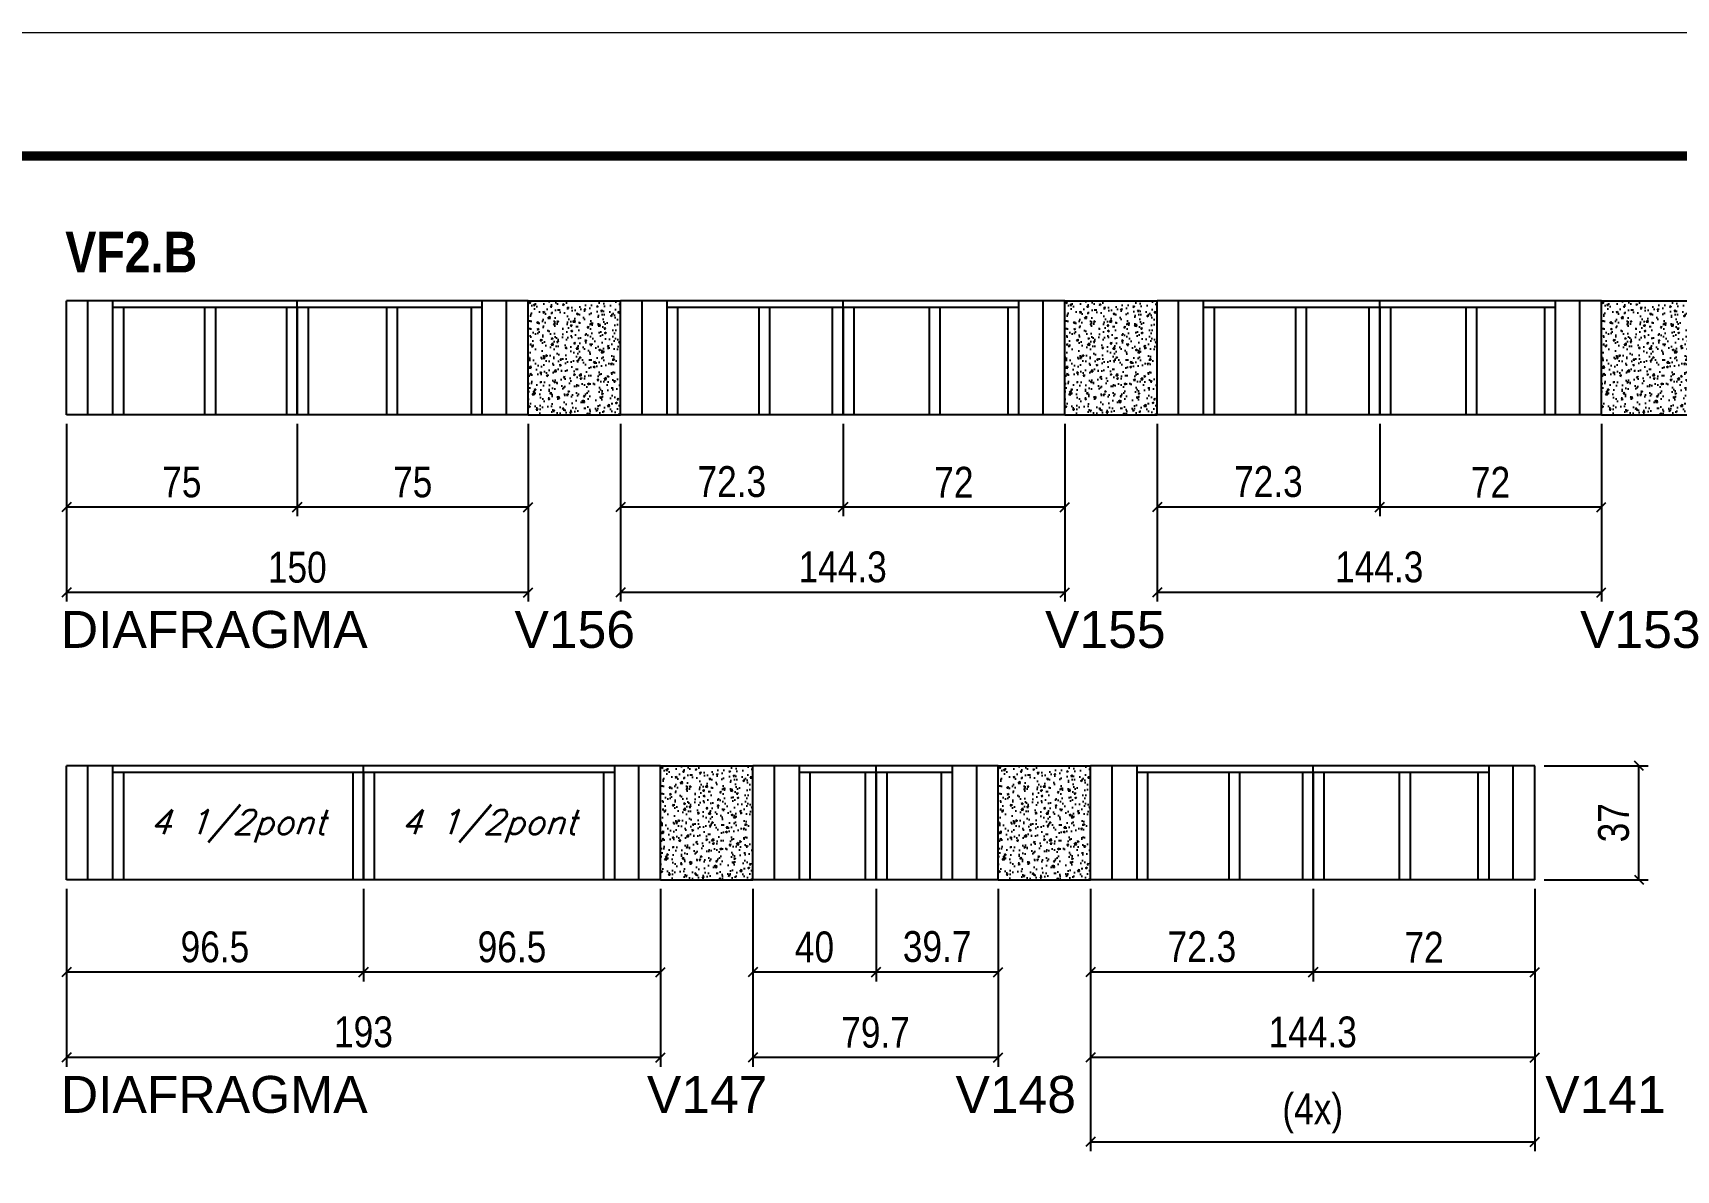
# Model space of a CAD drawing. Extents: x 3309 to 9590, y -2522 to 14608.
# Drawn here: x 5313 to 5847, y 13090 to 13459 of the extents above; entities that cross this region are included whole.
import ezdxf

# ---------------------------------------------------------------- set-up
doc = ezdxf.new("R2010")
doc.units = 0
doc.linetypes.add('DASHED', pattern=[0.75, 0.5, -0.25])
for name, color, linetype in [('5', 5, 'Continuous'), ('COTA', 241, 'Continuous'), ('NOMENCLATURA', 7, 'Continuous'), ('Painéis', 200, 'Continuous'), ('SARR_2.2x7', 40, 'Continuous'), ('SARR_3.5x7', 81, 'Continuous'), ('texto', 7, 'Continuous')]:
    doc.layers.add(name, color=color, linetype=linetype)
doc.layers.add('Folhas', color=255, linetype='Continuous', lineweight=9)
doc.layers.add('SARRAFO DE PRESSAO', color=251, linetype='DASHED', lineweight=9)
doc.styles.add('COTA TECNICA', font='techl___.ttf', dxfattribs={"height": 10})
doc.styles.add('Romans', font='romans.shx')
doc.styles.get("Standard").update_dxf_attribs({"font": 'arial.ttf'})
doc.styles.add('TECNICA', font='techb___.ttf', dxfattribs={"height": 10})
doc.dimstyles.new('PAINEL', dxfattribs={"dimtxt": 10, "dimasz": 3, "dimexe": 3, "dimexo": 3, "dimgap": 3, "dimtad": 1, "dimdec": 1, "dimzin": 12, "dimdsep": 46, "dimtxsty": 'COTA TECNICA', "dimblk1": 'OBLIQUE', "dimblk2": 'OBLIQUE', "dimsah": 1, "dimcen": 0.9, "dimclrd": 4, "dimclre": 4, "dimclrt": 240, "dimadec": 1, "dimazin": 3, "dimtfac": 1, "dimtdec": 1, "dimtmove": 0, "dimatfit": 3, "dimfxl": 1, "dimtolj": 1, "dimtzin": 12, "dimarcsym": 0})

# ---------------------------------------------------------------- blocks, each defined once
blk = doc.blocks.new('9999999999')
at = {"layer": 'Folhas'}
blk.add_lwpolyline([(98138.98, 34190.21), (99623.98, 34190.21), (99623.98, 35240.21), (98138.98, 35240.21)], close=True, dxfattribs=at)
at = {"layer": 'Folhas', "color": 30, "const_width": 3}
blk.add_lwpolyline([(98213.98, 34230.21), (99583.98, 34230.21), (99583.98, 35200.21), (98213.98, 35200.21)], close=True, dxfattribs=at)
blk = doc.blocks.new('_Oblique')
at = {"color": 0, "linetype": 'ByBlock', "lineweight": -2}
blk.add_line((-0.5, -0.5), (0.5, 0.5), dxfattribs=at)
blk = doc.blocks.new('*D103')
at = {"layer": 'COTA', "color": 4, "linetype": 'ByBlock', "lineweight": -2, "transparency": 16777216}
for p, q in [((5399.12, 13332.29), (5399.12, 13302.28)), ((5474.12, 13332.29), (5474.12, 13302.28)), ((5474.12, 13305.28), (5399.12, 13305.28))]:
    blk.add_line(p, q, dxfattribs=at)
at = {"layer": 'Defpoints', "color": 0, "linetype": 'ByBlock', "transparency": 16777216}
for p in [(5399.12, 13335.29), (5474.12, 13335.29), (5399.12, 13305.28)]:
    blk.add_point(p, dxfattribs=at)
at = {"layer": 'COTA', "color": 4, "linetype": 'ByBlock', "lineweight": -2, "transparency": 16777216, "xscale": 3, "yscale": 3, "zscale": 3, "rotation": 180}
blk.add_blockref('_Oblique', (5399.12, 13305.28), dxfattribs=at)
at = {"layer": 'COTA', "color": 4, "linetype": 'ByBlock', "lineweight": -2, "transparency": 16777216, "xscale": 3, "yscale": 3, "zscale": 3}
blk.add_blockref('_Oblique', (5474.12, 13305.28), dxfattribs=at)
at = {"layer": 'COTA', "color": 240, "linetype": 'ByBlock', "transparency": 16777216, "insert": (5436.62, 13313.39), "char_height": 10, "attachment_point": 5, "style": 'COTA TECNICA'}
blk.add_mtext('\\A1;75', dxfattribs=at)
blk = doc.blocks.new('*D104')
at = {"layer": 'COTA', "color": 4, "linetype": 'ByBlock', "lineweight": -2, "transparency": 16777216}
for p, q in [((5324.12, 13332.29), (5324.12, 13302.28)), ((5399.12, 13332.29), (5399.12, 13302.28)), ((5399.12, 13305.28), (5324.12, 13305.28))]:
    blk.add_line(p, q, dxfattribs=at)
at = {"layer": 'Defpoints', "color": 0, "linetype": 'ByBlock', "transparency": 16777216}
for p in [(5324.12, 13335.29), (5399.12, 13335.29), (5324.12, 13305.28)]:
    blk.add_point(p, dxfattribs=at)
at = {"layer": 'COTA', "color": 4, "linetype": 'ByBlock', "lineweight": -2, "transparency": 16777216, "xscale": 3, "yscale": 3, "zscale": 3, "rotation": 180}
blk.add_blockref('_Oblique', (5324.12, 13305.28), dxfattribs=at)
at = {"layer": 'COTA', "color": 4, "linetype": 'ByBlock', "lineweight": -2, "transparency": 16777216, "xscale": 3, "yscale": 3, "zscale": 3}
blk.add_blockref('_Oblique', (5399.12, 13305.28), dxfattribs=at)
at = {"layer": 'COTA', "color": 240, "linetype": 'ByBlock', "transparency": 16777216, "insert": (5361.62, 13313.39), "char_height": 10, "attachment_point": 5, "style": 'COTA TECNICA'}
blk.add_mtext('\\A1;75', dxfattribs=at)
blk = doc.blocks.new('*D105')
at = {"layer": 'COTA', "color": 4, "linetype": 'ByBlock', "lineweight": -2, "transparency": 16777216}
for p, q in [((5324.12, 13332.29), (5324.12, 13274.57)), ((5474.12, 13332.29), (5474.12, 13274.57)), ((5474.12, 13277.57), (5324.12, 13277.57))]:
    blk.add_line(p, q, dxfattribs=at)
at = {"layer": 'Defpoints', "color": 0, "linetype": 'ByBlock', "transparency": 16777216}
for p in [(5324.12, 13335.29), (5474.12, 13335.29), (5324.12, 13277.57)]:
    blk.add_point(p, dxfattribs=at)
at = {"layer": 'COTA', "color": 4, "linetype": 'ByBlock', "lineweight": -2, "transparency": 16777216, "xscale": 3, "yscale": 3, "zscale": 3, "rotation": 180}
blk.add_blockref('_Oblique', (5324.12, 13277.57), dxfattribs=at)
at = {"layer": 'COTA', "color": 4, "linetype": 'ByBlock', "lineweight": -2, "transparency": 16777216, "xscale": 3, "yscale": 3, "zscale": 3}
blk.add_blockref('_Oblique', (5474.12, 13277.57), dxfattribs=at)
at = {"layer": 'COTA', "color": 240, "linetype": 'ByBlock', "transparency": 16777216, "insert": (5399.12, 13285.68), "char_height": 10, "attachment_point": 5, "style": 'COTA TECNICA'}
blk.add_mtext('\\A1;150', dxfattribs=at)
blk = doc.blocks.new('*D106')
at = {"layer": 'COTA', "color": 4, "linetype": 'ByBlock', "lineweight": -2, "transparency": 16777216}
for p, q in [((5576.42, 13332.29), (5576.42, 13302.28)), ((5648.42, 13332.29), (5648.42, 13302.28)), ((5648.42, 13305.28), (5576.42, 13305.28))]:
    blk.add_line(p, q, dxfattribs=at)
at = {"layer": 'Defpoints', "color": 0, "linetype": 'ByBlock', "transparency": 16777216}
for p in [(5576.42, 13335.29), (5648.42, 13335.29), (5576.42, 13305.28)]:
    blk.add_point(p, dxfattribs=at)
at = {"layer": 'COTA', "color": 4, "linetype": 'ByBlock', "lineweight": -2, "transparency": 16777216, "xscale": 3, "yscale": 3, "zscale": 3, "rotation": 180}
blk.add_blockref('_Oblique', (5576.42, 13305.28), dxfattribs=at)
at = {"layer": 'COTA', "color": 4, "linetype": 'ByBlock', "lineweight": -2, "transparency": 16777216, "xscale": 3, "yscale": 3, "zscale": 3}
blk.add_blockref('_Oblique', (5648.42, 13305.28), dxfattribs=at)
at = {"layer": 'COTA', "color": 240, "linetype": 'ByBlock', "transparency": 16777216, "insert": (5612.42, 13313.35), "char_height": 10, "attachment_point": 5, "style": 'COTA TECNICA'}
blk.add_mtext('\\A1;72', dxfattribs=at)
blk = doc.blocks.new('*D107')
at = {"layer": 'COTA', "color": 4, "linetype": 'ByBlock', "lineweight": -2, "transparency": 16777216}
for p, q in [((5504.12, 13332.29), (5504.12, 13302.28)), ((5576.42, 13332.29), (5576.42, 13302.28)), ((5576.42, 13305.28), (5504.12, 13305.28))]:
    blk.add_line(p, q, dxfattribs=at)
at = {"layer": 'Defpoints', "color": 0, "linetype": 'ByBlock', "transparency": 16777216}
for p in [(5504.12, 13335.29), (5576.42, 13335.29), (5504.12, 13305.28)]:
    blk.add_point(p, dxfattribs=at)
at = {"layer": 'COTA', "color": 4, "linetype": 'ByBlock', "lineweight": -2, "transparency": 16777216, "xscale": 3, "yscale": 3, "zscale": 3, "rotation": 180}
blk.add_blockref('_Oblique', (5504.12, 13305.28), dxfattribs=at)
at = {"layer": 'COTA', "color": 4, "linetype": 'ByBlock', "lineweight": -2, "transparency": 16777216, "xscale": 3, "yscale": 3, "zscale": 3}
blk.add_blockref('_Oblique', (5576.42, 13305.28), dxfattribs=at)
at = {"layer": 'COTA', "color": 240, "linetype": 'ByBlock', "transparency": 16777216, "insert": (5540.27, 13313.5), "char_height": 10, "attachment_point": 5, "style": 'COTA TECNICA'}
blk.add_mtext('\\A1;72.3', dxfattribs=at)
blk = doc.blocks.new('*D108')
at = {"layer": 'COTA', "color": 4, "linetype": 'ByBlock', "lineweight": -2, "transparency": 16777216}
for p, q in [((5504.12, 13332.29), (5504.12, 13274.57)), ((5648.42, 13332.29), (5648.42, 13274.57)), ((5648.42, 13277.57), (5504.12, 13277.57))]:
    blk.add_line(p, q, dxfattribs=at)
at = {"layer": 'Defpoints', "color": 0, "linetype": 'ByBlock', "transparency": 16777216}
for p in [(5504.12, 13335.29), (5648.42, 13335.29), (5504.12, 13277.57)]:
    blk.add_point(p, dxfattribs=at)
at = {"layer": 'COTA', "color": 4, "linetype": 'ByBlock', "lineweight": -2, "transparency": 16777216, "xscale": 3, "yscale": 3, "zscale": 3, "rotation": 180}
blk.add_blockref('_Oblique', (5504.12, 13277.57), dxfattribs=at)
at = {"layer": 'COTA', "color": 4, "linetype": 'ByBlock', "lineweight": -2, "transparency": 16777216, "xscale": 3, "yscale": 3, "zscale": 3}
blk.add_blockref('_Oblique', (5648.42, 13277.57), dxfattribs=at)
at = {"layer": 'COTA', "color": 240, "linetype": 'ByBlock', "transparency": 16777216, "insert": (5576.27, 13285.79), "char_height": 10, "attachment_point": 5, "style": 'COTA TECNICA'}
blk.add_mtext('\\A1;144.3', dxfattribs=at)
blk = doc.blocks.new('*D109')
at = {"layer": 'COTA', "color": 4, "linetype": 'ByBlock', "lineweight": -2, "transparency": 16777216}
for p, q in [((5750.72, 13332.29), (5750.72, 13302.28)), ((5822.72, 13332.29), (5822.72, 13302.28)), ((5822.72, 13305.28), (5750.72, 13305.28))]:
    blk.add_line(p, q, dxfattribs=at)
at = {"layer": 'Defpoints', "color": 0, "linetype": 'ByBlock', "transparency": 16777216}
for p in [(5750.72, 13335.29), (5822.72, 13335.29), (5750.72, 13305.28)]:
    blk.add_point(p, dxfattribs=at)
at = {"layer": 'COTA', "color": 4, "linetype": 'ByBlock', "lineweight": -2, "transparency": 16777216, "xscale": 3, "yscale": 3, "zscale": 3, "rotation": 180}
blk.add_blockref('_Oblique', (5750.72, 13305.28), dxfattribs=at)
at = {"layer": 'COTA', "color": 4, "linetype": 'ByBlock', "lineweight": -2, "transparency": 16777216, "xscale": 3, "yscale": 3, "zscale": 3}
blk.add_blockref('_Oblique', (5822.72, 13305.28), dxfattribs=at)
at = {"layer": 'COTA', "color": 240, "linetype": 'ByBlock', "transparency": 16777216, "insert": (5786.72, 13313.35), "char_height": 10, "attachment_point": 5, "style": 'COTA TECNICA'}
blk.add_mtext('\\A1;72', dxfattribs=at)
blk = doc.blocks.new('*D110')
at = {"layer": 'COTA', "color": 4, "linetype": 'ByBlock', "lineweight": -2, "transparency": 16777216}
for p, q in [((5678.42, 13332.29), (5678.42, 13302.28)), ((5750.72, 13332.29), (5750.72, 13302.28)), ((5750.72, 13305.28), (5678.42, 13305.28))]:
    blk.add_line(p, q, dxfattribs=at)
at = {"layer": 'Defpoints', "color": 0, "linetype": 'ByBlock', "transparency": 16777216}
for p in [(5678.42, 13335.29), (5750.72, 13335.29), (5678.42, 13305.28)]:
    blk.add_point(p, dxfattribs=at)
at = {"layer": 'COTA', "color": 4, "linetype": 'ByBlock', "lineweight": -2, "transparency": 16777216, "xscale": 3, "yscale": 3, "zscale": 3, "rotation": 180}
blk.add_blockref('_Oblique', (5678.42, 13305.28), dxfattribs=at)
at = {"layer": 'COTA', "color": 4, "linetype": 'ByBlock', "lineweight": -2, "transparency": 16777216, "xscale": 3, "yscale": 3, "zscale": 3}
blk.add_blockref('_Oblique', (5750.72, 13305.28), dxfattribs=at)
at = {"layer": 'COTA', "color": 240, "linetype": 'ByBlock', "transparency": 16777216, "insert": (5714.57, 13313.5), "char_height": 10, "attachment_point": 5, "style": 'COTA TECNICA'}
blk.add_mtext('\\A1;72.3', dxfattribs=at)
blk = doc.blocks.new('*D111')
at = {"layer": 'COTA', "color": 4, "linetype": 'ByBlock', "lineweight": -2, "transparency": 16777216}
for p, q in [((5678.42, 13332.29), (5678.42, 13274.57)), ((5822.72, 13332.29), (5822.72, 13274.57)), ((5822.72, 13277.57), (5678.42, 13277.57))]:
    blk.add_line(p, q, dxfattribs=at)
at = {"layer": 'Defpoints', "color": 0, "linetype": 'ByBlock', "transparency": 16777216}
for p in [(5678.42, 13335.29), (5822.72, 13335.29), (5678.42, 13277.57)]:
    blk.add_point(p, dxfattribs=at)
at = {"layer": 'COTA', "color": 4, "linetype": 'ByBlock', "lineweight": -2, "transparency": 16777216, "xscale": 3, "yscale": 3, "zscale": 3, "rotation": 180}
blk.add_blockref('_Oblique', (5678.42, 13277.57), dxfattribs=at)
at = {"layer": 'COTA', "color": 4, "linetype": 'ByBlock', "lineweight": -2, "transparency": 16777216, "xscale": 3, "yscale": 3, "zscale": 3}
blk.add_blockref('_Oblique', (5822.72, 13277.57), dxfattribs=at)
at = {"layer": 'COTA', "color": 240, "linetype": 'ByBlock', "transparency": 16777216, "insert": (5750.57, 13285.79), "char_height": 10, "attachment_point": 5, "style": 'COTA TECNICA'}
blk.add_mtext('\\A1;144.3', dxfattribs=at)
blk = doc.blocks.new('*D126')
at = {"layer": 'COTA', "color": 4, "linetype": 'ByBlock', "lineweight": -2, "transparency": 16777216}
for p, q in [((5420.62, 13181.28), (5420.62, 13151.26)), ((5517.12, 13181.28), (5517.12, 13151.26)), ((5517.12, 13154.26), (5420.62, 13154.26))]:
    blk.add_line(p, q, dxfattribs=at)
at = {"layer": 'Defpoints', "color": 0, "linetype": 'ByBlock', "transparency": 16777216}
for p in [(5420.62, 13184.28), (5517.12, 13184.28), (5420.62, 13154.26)]:
    blk.add_point(p, dxfattribs=at)
at = {"layer": 'COTA', "color": 4, "linetype": 'ByBlock', "lineweight": -2, "transparency": 16777216, "xscale": 3, "yscale": 3, "zscale": 3, "rotation": 180}
blk.add_blockref('_Oblique', (5420.62, 13154.26), dxfattribs=at)
at = {"layer": 'COTA', "color": 4, "linetype": 'ByBlock', "lineweight": -2, "transparency": 16777216, "xscale": 3, "yscale": 3, "zscale": 3}
blk.add_blockref('_Oblique', (5517.12, 13154.26), dxfattribs=at)
at = {"layer": 'COTA', "color": 240, "linetype": 'ByBlock', "transparency": 16777216, "insert": (5468.87, 13162.4), "char_height": 10, "attachment_point": 5, "style": 'COTA TECNICA'}
blk.add_mtext('\\A1;96.5', dxfattribs=at)
blk = doc.blocks.new('*D127')
at = {"layer": 'COTA', "color": 4, "linetype": 'ByBlock', "lineweight": -2, "transparency": 16777216}
for p, q in [((5324.12, 13181.28), (5324.12, 13151.26)), ((5420.62, 13181.28), (5420.62, 13151.26)), ((5420.62, 13154.26), (5324.12, 13154.26))]:
    blk.add_line(p, q, dxfattribs=at)
at = {"layer": 'Defpoints', "color": 0, "linetype": 'ByBlock', "transparency": 16777216}
for p in [(5324.12, 13184.28), (5420.62, 13184.28), (5324.12, 13154.26)]:
    blk.add_point(p, dxfattribs=at)
at = {"layer": 'COTA', "color": 4, "linetype": 'ByBlock', "lineweight": -2, "transparency": 16777216, "xscale": 3, "yscale": 3, "zscale": 3, "rotation": 180}
blk.add_blockref('_Oblique', (5324.12, 13154.26), dxfattribs=at)
at = {"layer": 'COTA', "color": 4, "linetype": 'ByBlock', "lineweight": -2, "transparency": 16777216, "xscale": 3, "yscale": 3, "zscale": 3}
blk.add_blockref('_Oblique', (5420.62, 13154.26), dxfattribs=at)
at = {"layer": 'COTA', "color": 240, "linetype": 'ByBlock', "transparency": 16777216, "insert": (5372.37, 13162.4), "char_height": 10, "attachment_point": 5, "style": 'COTA TECNICA'}
blk.add_mtext('\\A1;96.5', dxfattribs=at)
blk = doc.blocks.new('*D131')
at = {"layer": 'COTA', "color": 4, "linetype": 'ByBlock', "lineweight": -2, "transparency": 16777216}
for p, q in [((5324.12, 13181.28), (5324.12, 13123.55)), ((5517.12, 13181.28), (5517.12, 13123.55)), ((5517.12, 13126.55), (5324.12, 13126.55))]:
    blk.add_line(p, q, dxfattribs=at)
at = {"layer": 'Defpoints', "color": 0, "linetype": 'ByBlock', "transparency": 16777216}
for p in [(5324.12, 13184.28), (5517.12, 13184.28), (5324.12, 13126.55)]:
    blk.add_point(p, dxfattribs=at)
at = {"layer": 'COTA', "color": 4, "linetype": 'ByBlock', "lineweight": -2, "transparency": 16777216, "xscale": 3, "yscale": 3, "zscale": 3, "rotation": 180}
blk.add_blockref('_Oblique', (5324.12, 13126.55), dxfattribs=at)
at = {"layer": 'COTA', "color": 4, "linetype": 'ByBlock', "lineweight": -2, "transparency": 16777216, "xscale": 3, "yscale": 3, "zscale": 3}
blk.add_blockref('_Oblique', (5517.12, 13126.55), dxfattribs=at)
at = {"layer": 'COTA', "color": 240, "linetype": 'ByBlock', "transparency": 16777216, "insert": (5420.62, 13134.8), "char_height": 10, "attachment_point": 5, "style": 'COTA TECNICA'}
blk.add_mtext('\\A1;193', dxfattribs=at)
blk = doc.blocks.new('*D124')
at = {"layer": 'COTA', "color": 4, "linetype": 'ByBlock', "lineweight": -2, "transparency": 16777216}
for p, q in [((5587.12, 13181.28), (5587.12, 13151.26)), ((5626.82, 13181.28), (5626.82, 13151.26)), ((5626.82, 13154.26), (5587.12, 13154.26))]:
    blk.add_line(p, q, dxfattribs=at)
at = {"layer": 'Defpoints', "color": 0, "linetype": 'ByBlock', "transparency": 16777216}
for p in [(5587.12, 13184.28), (5626.82, 13184.28), (5587.12, 13154.26)]:
    blk.add_point(p, dxfattribs=at)
at = {"layer": 'COTA', "color": 4, "linetype": 'ByBlock', "lineweight": -2, "transparency": 16777216, "xscale": 3, "yscale": 3, "zscale": 3, "rotation": 180}
blk.add_blockref('_Oblique', (5587.12, 13154.26), dxfattribs=at)
at = {"layer": 'COTA', "color": 4, "linetype": 'ByBlock', "lineweight": -2, "transparency": 16777216, "xscale": 3, "yscale": 3, "zscale": 3}
blk.add_blockref('_Oblique', (5626.82, 13154.26), dxfattribs=at)
at = {"layer": 'COTA', "color": 240, "linetype": 'ByBlock', "transparency": 16777216, "insert": (5606.97, 13162.51), "char_height": 10, "attachment_point": 5, "style": 'COTA TECNICA'}
blk.add_mtext('\\A1;39.7', dxfattribs=at)
blk = doc.blocks.new('*D125')
at = {"layer": 'COTA', "color": 4, "linetype": 'ByBlock', "lineweight": -2, "transparency": 16777216}
for p, q in [((5547.12, 13181.28), (5547.12, 13151.26)), ((5587.12, 13181.28), (5587.12, 13151.26)), ((5587.12, 13154.26), (5547.12, 13154.26))]:
    blk.add_line(p, q, dxfattribs=at)
at = {"layer": 'Defpoints', "color": 0, "linetype": 'ByBlock', "transparency": 16777216}
for p in [(5547.12, 13184.28), (5587.12, 13184.28), (5547.12, 13154.26)]:
    blk.add_point(p, dxfattribs=at)
at = {"layer": 'COTA', "color": 4, "linetype": 'ByBlock', "lineweight": -2, "transparency": 16777216, "xscale": 3, "yscale": 3, "zscale": 3, "rotation": 180}
blk.add_blockref('_Oblique', (5547.12, 13154.26), dxfattribs=at)
at = {"layer": 'COTA', "color": 4, "linetype": 'ByBlock', "lineweight": -2, "transparency": 16777216, "xscale": 3, "yscale": 3, "zscale": 3}
blk.add_blockref('_Oblique', (5587.12, 13154.26), dxfattribs=at)
at = {"layer": 'COTA', "color": 240, "linetype": 'ByBlock', "transparency": 16777216, "insert": (5567.12, 13162.37), "char_height": 10, "attachment_point": 5, "style": 'COTA TECNICA'}
blk.add_mtext('\\A1;40', dxfattribs=at)
blk = doc.blocks.new('*D130')
at = {"layer": 'COTA', "color": 4, "linetype": 'ByBlock', "lineweight": -2, "transparency": 16777216}
for p, q in [((5547.12, 13181.28), (5547.12, 13123.55)), ((5626.82, 13181.28), (5626.82, 13123.55)), ((5626.82, 13126.55), (5547.12, 13126.55))]:
    blk.add_line(p, q, dxfattribs=at)
at = {"layer": 'Defpoints', "color": 0, "linetype": 'ByBlock', "transparency": 16777216}
for p in [(5547.12, 13184.28), (5626.82, 13184.28), (5547.12, 13126.55)]:
    blk.add_point(p, dxfattribs=at)
at = {"layer": 'COTA', "color": 4, "linetype": 'ByBlock', "lineweight": -2, "transparency": 16777216, "xscale": 3, "yscale": 3, "zscale": 3, "rotation": 180}
blk.add_blockref('_Oblique', (5547.12, 13126.55), dxfattribs=at)
at = {"layer": 'COTA', "color": 4, "linetype": 'ByBlock', "lineweight": -2, "transparency": 16777216, "xscale": 3, "yscale": 3, "zscale": 3}
blk.add_blockref('_Oblique', (5626.82, 13126.55), dxfattribs=at)
at = {"layer": 'COTA', "color": 240, "linetype": 'ByBlock', "transparency": 16777216, "insert": (5586.97, 13134.66), "char_height": 10, "attachment_point": 5, "style": 'COTA TECNICA'}
blk.add_mtext('\\A1;79.7', dxfattribs=at)
blk = doc.blocks.new('*D122')
at = {"layer": 'COTA', "color": 4, "linetype": 'ByBlock', "lineweight": -2, "transparency": 16777216}
for p, q in [((5729.12, 13181.28), (5729.12, 13151.26)), ((5801.12, 13181.28), (5801.12, 13151.26)), ((5801.12, 13154.26), (5729.12, 13154.26))]:
    blk.add_line(p, q, dxfattribs=at)
at = {"layer": 'Defpoints', "color": 0, "linetype": 'ByBlock', "transparency": 16777216}
for p in [(5729.12, 13184.28), (5801.12, 13184.28), (5729.12, 13154.26)]:
    blk.add_point(p, dxfattribs=at)
at = {"layer": 'COTA', "color": 4, "linetype": 'ByBlock', "lineweight": -2, "transparency": 16777216, "xscale": 3, "yscale": 3, "zscale": 3, "rotation": 180}
blk.add_blockref('_Oblique', (5729.12, 13154.26), dxfattribs=at)
at = {"layer": 'COTA', "color": 4, "linetype": 'ByBlock', "lineweight": -2, "transparency": 16777216, "xscale": 3, "yscale": 3, "zscale": 3}
blk.add_blockref('_Oblique', (5801.12, 13154.26), dxfattribs=at)
at = {"layer": 'COTA', "color": 240, "linetype": 'ByBlock', "transparency": 16777216, "insert": (5765.12, 13162.34), "char_height": 10, "attachment_point": 5, "style": 'COTA TECNICA'}
blk.add_mtext('\\A1;72', dxfattribs=at)
blk = doc.blocks.new('*D123')
at = {"layer": 'COTA', "color": 4, "linetype": 'ByBlock', "lineweight": -2, "transparency": 16777216}
for p, q in [((5656.82, 13181.28), (5656.82, 13151.26)), ((5729.12, 13181.28), (5729.12, 13151.26)), ((5729.12, 13154.26), (5656.82, 13154.26))]:
    blk.add_line(p, q, dxfattribs=at)
at = {"layer": 'Defpoints', "color": 0, "linetype": 'ByBlock', "transparency": 16777216}
for p in [(5656.82, 13184.28), (5729.12, 13184.28), (5656.82, 13154.26)]:
    blk.add_point(p, dxfattribs=at)
at = {"layer": 'COTA', "color": 4, "linetype": 'ByBlock', "lineweight": -2, "transparency": 16777216, "xscale": 3, "yscale": 3, "zscale": 3, "rotation": 180}
blk.add_blockref('_Oblique', (5656.82, 13154.26), dxfattribs=at)
at = {"layer": 'COTA', "color": 4, "linetype": 'ByBlock', "lineweight": -2, "transparency": 16777216, "xscale": 3, "yscale": 3, "zscale": 3}
blk.add_blockref('_Oblique', (5729.12, 13154.26), dxfattribs=at)
at = {"layer": 'COTA', "color": 240, "linetype": 'ByBlock', "transparency": 16777216, "insert": (5692.97, 13162.48), "char_height": 10, "attachment_point": 5, "style": 'COTA TECNICA'}
blk.add_mtext('\\A1;72.3', dxfattribs=at)
blk = doc.blocks.new('*D128')
at = {"layer": 'COTA', "color": 4, "linetype": 'ByBlock', "lineweight": -2, "transparency": 16777216}
for p, q in [((5656.82, 13181.28), (5656.82, 13123.55)), ((5801.12, 13181.28), (5801.12, 13123.55)), ((5801.12, 13126.55), (5656.82, 13126.55))]:
    blk.add_line(p, q, dxfattribs=at)
at = {"layer": 'Defpoints', "color": 0, "linetype": 'ByBlock', "transparency": 16777216}
for p in [(5656.82, 13184.28), (5801.12, 13184.28), (5656.82, 13126.55)]:
    blk.add_point(p, dxfattribs=at)
at = {"layer": 'COTA', "color": 4, "linetype": 'ByBlock', "lineweight": -2, "transparency": 16777216, "xscale": 3, "yscale": 3, "zscale": 3, "rotation": 180}
blk.add_blockref('_Oblique', (5656.82, 13126.55), dxfattribs=at)
at = {"layer": 'COTA', "color": 4, "linetype": 'ByBlock', "lineweight": -2, "transparency": 16777216, "xscale": 3, "yscale": 3, "zscale": 3}
blk.add_blockref('_Oblique', (5801.12, 13126.55), dxfattribs=at)
at = {"layer": 'COTA', "color": 240, "linetype": 'ByBlock', "transparency": 16777216, "insert": (5728.97, 13134.77), "char_height": 10, "attachment_point": 5, "style": 'COTA TECNICA'}
blk.add_mtext('\\A1;144.3', dxfattribs=at)
blk = doc.blocks.new('*D129')
at = {"layer": 'COTA', "color": 4, "lineweight": -2, "transparency": 16777216}
for p, q in [((5804.12, 13221.28), (5837.95, 13221.28)), ((5834.95, 13184.28), (5834.95, 13221.28)), ((5804.12, 13184.28), (5837.95, 13184.28))]:
    blk.add_line(p, q, dxfattribs=at)
at = {"layer": 'Defpoints', "color": 0, "transparency": 16777216}
for p in [(5801.12, 13221.28), (5834.95, 13221.28), (5801.12, 13184.28)]:
    blk.add_point(p, dxfattribs=at)
at = {"layer": 'COTA', "color": 4, "lineweight": -2, "transparency": 16777216, "xscale": 3, "yscale": 3, "zscale": 3}
for p, rotation in [((5834.95, 13221.28), 90), ((5834.95, 13184.28), 270)]:
    blk.add_blockref('_Oblique', p, dxfattribs=dict(at, rotation=rotation))
at = {"layer": 'COTA', "color": 240, "transparency": 16777216, "insert": (5826.73, 13202.78), "char_height": 10, "attachment_point": 5, "rotation": 90, "style": 'COTA TECNICA'}
blk.add_mtext('\\A1;37', dxfattribs=at)
blk = doc.blocks.new('*D132')
at = {"layer": 'COTA', "color": 4, "lineweight": -2, "transparency": 16777216}
for p, q in [((5656.82, 13181.28), (5656.82, 13096.13)), ((5801.12, 13181.28), (5801.12, 13096.13)), ((5656.82, 13099.13), (5801.12, 13099.13))]:
    blk.add_line(p, q, dxfattribs=at)
at = {"layer": 'Defpoints', "color": 0, "transparency": 16777216}
for p in [(5656.82, 13184.28), (5801.12, 13184.28), (5801.12, 13099.13)]:
    blk.add_point(p, dxfattribs=at)
at = {"layer": 'COTA', "color": 4, "lineweight": -2, "transparency": 16777216, "xscale": 3, "yscale": 3, "zscale": 3, "rotation": 180}
blk.add_blockref('_Oblique', (5656.82, 13099.13), dxfattribs=at)
at = {"layer": 'COTA', "color": 4, "lineweight": -2, "transparency": 16777216, "xscale": 3, "yscale": 3, "zscale": 3}
blk.add_blockref('_Oblique', (5801.12, 13099.13), dxfattribs=at)
at = {"layer": 'COTA', "color": 240, "transparency": 16777216, "insert": (5728.97, 13108.36), "char_height": 10, "attachment_point": 5, "style": 'COTA TECNICA'}
blk.add_mtext('\\A1;(4x)', dxfattribs=at)

msp = doc.modelspace()

# ---------------------------------------------------------------- hatches: boundary and pattern name
at = {"layer": 'COTA'}
h = msp.add_hatch(dxfattribs=at)
h.set_pattern_fill('AR-CONC', color=256, scale=0.03)
h.paths.add_polyline_path([(5504.12, 13372.29), (5474.12, 13372.29), (5474.12, 13335.29), (5504.12, 13335.29)])
h = msp.add_hatch(dxfattribs=at)
h.set_pattern_fill('AR-CONC', color=256, scale=0.03)
h.set_pattern_definition([(50, (174.3, 0), (5.4655401, -0.4781726), [0.5715, -6.2865]), (355, (174.3, 0), (-1.0573026, 5.7317054), [0.4572, -5.0292175]), (100.451445, (174.7555, -0.04), (4.4082374, 5.2535326), [0.4857003, -5.3427073]), (46.1842, (174.3, 1.524), (8.1323712, -1.2612698), [0.85725, -9.42975]), (96.63556, (174.978, 1.419), (7.122124, 7.4227837), [0.7285507, -8.0140682]), (351.18415, (174.3, 1.524), (7.122124, 7.4227837), [0.685799, -7.543792]), (21, (175.062, 1.143), (4.5484317, -3.067956), [0.5715, -6.2865]), (326, (175.062, 1.143), (1.8540609, 5.525639), [0.4572, -5.0292]), (71.451445, (175.441, 0.8873), (6.4024926, 2.457683), [0.4857003, -5.3426981]), (37.5, (174.3, 0), (0.0926581, 2.53665117), [0, -4.96824, 0, -5.1054, 0, -5.04825]), (7.5, (174.3, 0), (2.0045899, 3.00541724), [0, -2.91084, 0, -4.85394, 0, -1.92405]), (327.5, (172.6007, 0), (4.06771786, -0.17186232), [0, -1.905, 0, -5.9436, 0, -7.8867]), (317.5, (171.8387, 0), (4.4438754, 0.7627947), [0, -2.4765, 0, -3.94716, 0, -5.6007])])
h.paths.add_polyline_path([(5678.42, 13372.29), (5648.42, 13372.29), (5648.42, 13335.29), (5678.42, 13335.29)])
h = msp.add_hatch(dxfattribs=at)
h.set_pattern_fill('AR-CONC', color=256, scale=0.03)
h.set_pattern_definition([(50, (348.6, 0), (5.4655401, -0.4781726), [0.5715, -6.2865]), (355, (348.6, 0), (-1.0573026, 5.7317054), [0.4572, -5.0292175]), (100.451445, (349.0555, -0.04), (4.4082374, 5.2535326), [0.4857003, -5.3427073]), (46.1842, (348.6, 1.524), (8.1323712, -1.2612698), [0.85725, -9.42975]), (96.63556, (349.278, 1.419), (7.122124, 7.4227837), [0.7285507, -8.0140682]), (351.18415, (348.6, 1.524), (7.122124, 7.4227837), [0.685799, -7.543792]), (21, (349.362, 1.143), (4.5484317, -3.067956), [0.5715, -6.2865]), (326, (349.362, 1.143), (1.8540609, 5.525639), [0.4572, -5.0292]), (71.451445, (349.741, 0.8873), (6.4024926, 2.457683), [0.4857003, -5.3426981]), (37.5, (348.6, 0), (0.0926581, 2.53665117), [0, -4.96824, 0, -5.1054, 0, -5.04825]), (7.5, (348.6, 0), (2.0045899, 3.00541724), [0, -2.91084, 0, -4.85394, 0, -1.92405]), (327.5, (346.9007, 0), (4.06771786, -0.17186232), [0, -1.905, 0, -5.9436, 0, -7.8867]), (317.5, (346.1387, 0), (4.4438754, 0.7627947), [0, -2.4765, 0, -3.94716, 0, -5.6007])])
h.paths.add_polyline_path([(5852.72, 13372.29), (5822.72, 13372.29), (5822.72, 13335.29), (5852.72, 13335.29)])
h = msp.add_hatch(dxfattribs=at)
h.set_pattern_fill('AR-CONC', color=256, scale=0.03)
h.set_pattern_definition([(50, (43, -151.0177), (5.4655401, -0.4781726), [0.5715, -6.2865]), (355, (43, -151.0177), (-1.0573026, 5.7317054), [0.4572, -5.0292175]), (100.451445, (43.4555, -151.0575), (4.4082374, 5.2535326), [0.4857003, -5.3427073]), (46.1842, (43, -149.494), (8.1323712, -1.2612698), [0.85725, -9.42975]), (96.63556, (43.678, -149.599), (7.122124, 7.4227837), [0.7285507, -8.0140682]), (351.18415, (43, -149.494), (7.122124, 7.4227837), [0.685799, -7.543792]), (21, (43.762, -149.8747), (4.5484317, -3.067956), [0.5715, -6.2865]), (326, (43.762, -149.8747), (1.8540609, 5.525639), [0.4572, -5.0292]), (71.451445, (44.141, -150.1304), (6.4024926, 2.457683), [0.4857003, -5.3426981]), (37.5, (43, -151.0177), (0.0926581, 2.53665117), [0, -4.96824, 0, -5.1054, 0, -5.04825]), (7.5, (43, -151.0177), (2.0045899, 3.00541724), [0, -2.91084, 0, -4.85394, 0, -1.92405]), (327.5, (41.3007, -151.0177), (4.06771786, -0.17186232), [0, -1.905, 0, -5.9436, 0, -7.8867]), (317.5, (40.5387, -151.0177), (4.4438754, 0.7627947), [0, -2.4765, 0, -3.94716, 0, -5.6007])])
h.paths.add_polyline_path([(5547.12, 13221.28), (5517.12, 13221.28), (5517.12, 13184.28), (5547.12, 13184.28)])
h = msp.add_hatch(dxfattribs=at)
h.set_pattern_fill('AR-CONC', color=256, scale=0.03)
h.set_pattern_definition([(50, (152.7, -151.0177), (5.4655401, -0.4781726), [0.5715, -6.2865]), (355, (152.7, -151.0177), (-1.0573026, 5.7317054), [0.4572, -5.0292175]), (100.451445, (153.1555, -151.0575), (4.4082374, 5.2535326), [0.4857003, -5.3427073]), (46.1842, (152.7, -149.494), (8.1323712, -1.2612698), [0.85725, -9.42975]), (96.63556, (153.378, -149.599), (7.122124, 7.4227837), [0.7285507, -8.0140682]), (351.18415, (152.7, -149.494), (7.122124, 7.4227837), [0.685799, -7.543792]), (21, (153.462, -149.8747), (4.5484317, -3.067956), [0.5715, -6.2865]), (326, (153.462, -149.8747), (1.8540609, 5.525639), [0.4572, -5.0292]), (71.451445, (153.841, -150.1304), (6.4024926, 2.457683), [0.4857003, -5.3426981]), (37.5, (152.7, -151.0177), (0.0926581, 2.53665117), [0, -4.96824, 0, -5.1054, 0, -5.04825]), (7.5, (152.7, -151.0177), (2.0045899, 3.00541724), [0, -2.91084, 0, -4.85394, 0, -1.92405]), (327.5, (151.0007, -151.0177), (4.06771786, -0.17186232), [0, -1.905, 0, -5.9436, 0, -7.8867]), (317.5, (150.2387, -151.0177), (4.4438754, 0.7627947), [0, -2.4765, 0, -3.94716, 0, -5.6007])])
h.paths.add_polyline_path([(5656.82, 13221.28), (5626.82, 13221.28), (5626.82, 13184.28), (5656.82, 13184.28)])

# ---------------------------------------------------------------- linework, layer by layer
for p, q in [((5474.12, 13372.29), (5504.12, 13372.29)), ((5648.42, 13372.29), (5678.42, 13372.29)), ((5822.72, 13372.29), (5852.72, 13372.29)), ((5474.12, 13335.29), (5504.12, 13335.29)), ((5648.42, 13335.29), (5678.42, 13335.29)), ((5822.72, 13335.29), (5852.72, 13335.29)), ((5517.12, 13221.28), (5547.12, 13221.28)), ((5626.82, 13221.28), (5656.82, 13221.28)), ((5517.12, 13184.28), (5547.12, 13184.28)), ((5626.82, 13184.28), (5656.82, 13184.28))]:
    msp.add_line(p, q, dxfattribs=at)
at = {"layer": 'Painéis', "linetype": 'ByBlock'}
for p, q in [((5474.12, 13372.29), (5324.12, 13372.29)), ((5324.12, 13335.29), (5324.12, 13372.29)), ((5399.12, 13335.29), (5399.12, 13372.29)), ((5474.12, 13335.29), (5474.12, 13372.29)), ((5648.42, 13372.29), (5504.12, 13372.29)), ((5504.12, 13335.29), (5504.12, 13372.29)), ((5576.42, 13335.29), (5576.42, 13372.29)), ((5648.42, 13335.29), (5648.42, 13372.29)), ((5822.72, 13372.29), (5678.42, 13372.29)), ((5678.42, 13335.29), (5678.42, 13372.29)), ((5750.72, 13335.29), (5750.72, 13372.29)), ((5822.72, 13335.29), (5822.72, 13372.29)), ((5474.12, 13335.29), (5324.12, 13335.29)), ((5648.42, 13335.29), (5504.12, 13335.29)), ((5822.72, 13335.29), (5678.42, 13335.29)), ((5517.12, 13221.28), (5324.12, 13221.28)), ((5324.12, 13184.28), (5324.12, 13221.28)), ((5420.62, 13184.28), (5420.62, 13221.28)), ((5517.12, 13184.28), (5517.12, 13221.28)), ((5626.82, 13221.28), (5547.12, 13221.28)), ((5547.12, 13184.28), (5547.12, 13221.28)), ((5587.12, 13184.28), (5587.12, 13221.28)), ((5626.82, 13184.28), (5626.82, 13221.28)), ((5801.12, 13221.28), (5656.82, 13221.28)), ((5656.82, 13184.28), (5656.82, 13221.28)), ((5729.12, 13184.28), (5729.12, 13221.28)), ((5801.12, 13184.28), (5801.12, 13221.28)), ((5517.12, 13184.28), (5324.12, 13184.28)), ((5626.82, 13184.28), (5547.12, 13184.28)), ((5801.12, 13184.28), (5656.82, 13184.28))]:
    msp.add_line(p, q, dxfattribs=at)
at = {"layer": 'SARR_2.2x7', "linetype": 'Continuous'}
for p, q in [((5331.12, 13335.29), (5331.12, 13372.29)), ((5467.12, 13335.29), (5467.12, 13372.29)), ((5511.12, 13335.29), (5511.12, 13372.29)), ((5641.42, 13335.29), (5641.42, 13372.29)), ((5685.42, 13335.29), (5685.42, 13372.29)), ((5815.72, 13335.29), (5815.72, 13372.29)), ((5399.12, 13370.09), (5339.12, 13370.09)), ((5459.12, 13370.09), (5399.12, 13370.09)), ((5576.42, 13370.09), (5519.12, 13370.09)), ((5633.42, 13370.09), (5576.42, 13370.09)), ((5750.72, 13370.09), (5693.42, 13370.09)), ((5807.72, 13370.09), (5750.72, 13370.09)), ((5331.12, 13184.28), (5331.12, 13221.28)), ((5420.62, 13219.08), (5339.12, 13219.08)), ((5502.12, 13219.08), (5420.62, 13219.08)), ((5510.12, 13184.28), (5510.12, 13221.28)), ((5554.12, 13184.28), (5554.12, 13221.28)), ((5587.12, 13219.08), (5562.12, 13219.08)), ((5611.82, 13219.08), (5587.12, 13219.08)), ((5619.82, 13184.28), (5619.82, 13221.28)), ((5663.82, 13184.28), (5663.82, 13221.28)), ((5729.12, 13219.08), (5671.82, 13219.08)), ((5786.12, 13219.08), (5729.12, 13219.08)), ((5794.12, 13184.28), (5794.12, 13221.28))]:
    msp.add_line(p, q, dxfattribs=at)
at = {"layer": 'SARR_3.5x7'}
for p, q in [((5339.12, 13372.29), (5339.12, 13335.29)), ((5459.12, 13372.29), (5459.12, 13335.29)), ((5519.12, 13372.29), (5519.12, 13335.29)), ((5633.42, 13372.29), (5633.42, 13335.29)), ((5693.42, 13372.29), (5693.42, 13335.29)), ((5807.72, 13372.29), (5807.72, 13335.29)), ((5342.62, 13370.09), (5342.62, 13335.29)), ((5369.03, 13370.09), (5369.03, 13335.29)), ((5372.53, 13370.09), (5372.53, 13335.29)), ((5395.62, 13370.09), (5395.62, 13335.29)), ((5399.12, 13370.09), (5399.12, 13335.29)), ((5402.62, 13370.09), (5402.62, 13335.29)), ((5428.07, 13370.09), (5428.07, 13335.29)), ((5431.57, 13370.09), (5431.57, 13335.29)), ((5455.62, 13370.09), (5455.62, 13335.29)), ((5522.62, 13370.09), (5522.62, 13335.29)), ((5549.03, 13370.09), (5549.03, 13335.29)), ((5552.53, 13370.09), (5552.53, 13335.29)), ((5572.92, 13370.09), (5572.92, 13335.29)), ((5576.42, 13370.09), (5576.42, 13335.29)), ((5579.92, 13370.09), (5579.92, 13335.29)), ((5604.37, 13370.09), (5604.37, 13335.29)), ((5607.87, 13370.09), (5607.87, 13335.29)), ((5629.92, 13370.09), (5629.92, 13335.29)), ((5696.92, 13370.09), (5696.92, 13335.29)), ((5723.33, 13370.09), (5723.33, 13335.29)), ((5726.83, 13370.09), (5726.83, 13335.29)), ((5747.22, 13370.09), (5747.22, 13335.29)), ((5750.72, 13370.09), (5750.72, 13335.29)), ((5754.22, 13370.09), (5754.22, 13335.29)), ((5778.67, 13370.09), (5778.67, 13335.29)), ((5782.17, 13370.09), (5782.17, 13335.29)), ((5804.22, 13370.09), (5804.22, 13335.29)), ((5339.12, 13221.28), (5339.12, 13184.28)), ((5342.62, 13219.08), (5342.62, 13184.28)), ((5417.12, 13219.08), (5417.12, 13184.28)), ((5420.62, 13219.08), (5420.62, 13184.28)), ((5424.12, 13219.08), (5424.12, 13184.28)), ((5498.62, 13219.08), (5498.62, 13184.28)), ((5502.12, 13221.28), (5502.12, 13184.28)), ((5562.12, 13221.28), (5562.12, 13184.28)), ((5565.62, 13219.08), (5565.62, 13184.28)), ((5583.62, 13219.08), (5583.62, 13184.28)), ((5587.12, 13219.08), (5587.12, 13184.28)), ((5590.62, 13219.08), (5590.62, 13184.28)), ((5608.32, 13219.08), (5608.32, 13184.28)), ((5611.82, 13221.28), (5611.82, 13184.28)), ((5671.82, 13221.28), (5671.82, 13184.28)), ((5675.32, 13219.08), (5675.32, 13184.28)), ((5701.73, 13219.08), (5701.73, 13184.28)), ((5705.23, 13219.08), (5705.23, 13184.28)), ((5725.62, 13219.08), (5725.62, 13184.28)), ((5729.12, 13219.08), (5729.12, 13184.28)), ((5732.62, 13219.08), (5732.62, 13184.28)), ((5757.07, 13219.08), (5757.07, 13184.28)), ((5760.57, 13219.08), (5760.57, 13184.28)), ((5782.62, 13219.08), (5782.62, 13184.28)), ((5786.12, 13221.28), (5786.12, 13184.28))]:
    msp.add_line(p, q, dxfattribs=at)

# ---------------------------------------------------------------- block references
at = {"layer": 'SARRAFO DE PRESSAO', "color": 6, "linetype": 'ByBlock'}
msp.add_blockref('9999999999', (-93231.11, -21780.92), dxfattribs=at)

# ---------------------------------------------------------------- texts
at = {"layer": '5', "linetype": 'Continuous'}
for s, p in [('DIAFRAGMA', (5322.33, 13259.56)), ('V156', (5469.68, 13259.56)), ('V155', (5642.01, 13259.56)), ('V153', (5815.81, 13259.56)), ('DIAFRAGMA', (5322.33, 13108.54)), ('V147', (5512.68, 13108.54)), ('V148', (5612.93, 13108.54)), ('V141', (5804.48, 13108.54))]:
    msp.add_text(s, height=12, rotation=0, dxfattribs=at).set_placement(p)
at = {"layer": 'NOMENCLATURA', "style": 'TECNICA'}
msp.add_text('VF2.B', height=13.2, dxfattribs=at).set_placement((5323.76, 13381.48))
at = {"layer": 'texto', "color": 2, "char_height": 8, "attachment_point": 5, "style": 'Romans'}
for insert in [(5379.87, 13201.68), (5461.37, 13201.68)]:
    msp.add_mtext('{\\Q19;\\C256;4 1/2pont}', dxfattribs=dict(at, insert=insert))

# ---------------------------------------------------------------- dimensions: what is measured, and where the dimension line sits
at = {"layer": 'COTA', "linetype": 'ByBlock'}
for base, p1, p2, picture, middle in [((5324.12, 13305.28), (5399.12, 13335.29), (5324.12, 13335.29), '*D104', (5361.62, 13313.39)), ((5504.12, 13305.28), (5576.42, 13335.29), (5504.12, 13335.29), '*D107', (5540.27, 13313.5)), ((5678.42, 13305.28), (5750.72, 13335.29), (5678.42, 13335.29), '*D110', (5714.57, 13313.5)), ((5324.12, 13154.26), (5420.62, 13184.28), (5324.12, 13184.28), '*D127', (5372.37, 13162.4)), ((5547.12, 13154.26), (5587.12, 13184.28), (5547.12, 13184.28), '*D125', (5567.12, 13162.37)), ((5656.82, 13154.26), (5729.12, 13184.28), (5656.82, 13184.28), '*D123', (5692.97, 13162.48))]:
    dim = msp.add_linear_dim(base=base, p1=p1, p2=p2, angle=180, dimstyle='PAINEL', override={"dimtmove": 1}, dxfattribs=at)
    dim.commit()
    dim.dimension.update_dxf_attribs({"geometry": picture, "text_midpoint": middle})
for base, p1, p2, picture, middle in [((5324.12, 13277.57), (5474.12, 13335.29), (5324.12, 13335.29), '*D105', (5399.12, 13285.68)), ((5399.12, 13305.28), (5474.12, 13335.29), (5399.12, 13335.29), '*D103', (5436.62, 13313.39)), ((5504.12, 13277.57), (5648.42, 13335.29), (5504.12, 13335.29), '*D108', (5576.27, 13285.79)), ((5576.42, 13305.28), (5648.42, 13335.29), (5576.42, 13335.29), '*D106', (5612.42, 13313.35)), ((5678.42, 13277.57), (5822.72, 13335.29), (5678.42, 13335.29), '*D111', (5750.57, 13285.79)), ((5750.72, 13305.28), (5822.72, 13335.29), (5750.72, 13335.29), '*D109', (5786.72, 13313.35)), ((5324.12, 13126.55), (5517.12, 13184.28), (5324.12, 13184.28), '*D131', (5420.62, 13134.8)), ((5420.62, 13154.26), (5517.12, 13184.28), (5420.62, 13184.28), '*D126', (5468.87, 13162.4)), ((5547.12, 13126.55), (5626.82, 13184.28), (5547.12, 13184.28), '*D130', (5586.97, 13134.66)), ((5587.12, 13154.26), (5626.82, 13184.28), (5587.12, 13184.28), '*D124', (5606.97, 13162.51)), ((5656.82, 13126.55), (5801.12, 13184.28), (5656.82, 13184.28), '*D128', (5728.97, 13134.77)), ((5729.12, 13154.26), (5801.12, 13184.28), (5729.12, 13184.28), '*D122', (5765.12, 13162.34))]:
    dim = msp.add_linear_dim(base=base, p1=p1, p2=p2, angle=180, dimstyle='PAINEL', dxfattribs=at)
    dim.commit()
    dim.dimension.update_dxf_attribs({"geometry": picture, "text_midpoint": middle})
at = {"layer": 'COTA'}
dim = msp.add_linear_dim(base=(5834.95, 13221.28), p1=(5801.12, 13184.28), p2=(5801.12, 13221.28), angle=90, dimstyle='PAINEL', dxfattribs=at)
dim.commit()
dim.dimension.update_dxf_attribs({"geometry": '*D129', "text_midpoint": (5826.73, 13202.78)})
dim = msp.add_linear_dim(base=(5801.12, 13099.13), p1=(5656.82, 13184.28), p2=(5801.12, 13184.28), text='(4x)', dimstyle='PAINEL', dxfattribs=at)
dim.commit()
dim.dimension.update_dxf_attribs({"geometry": '*D132', "text_midpoint": (5728.97, 13108.36)})

doc.saveas('drawing.dxf')
